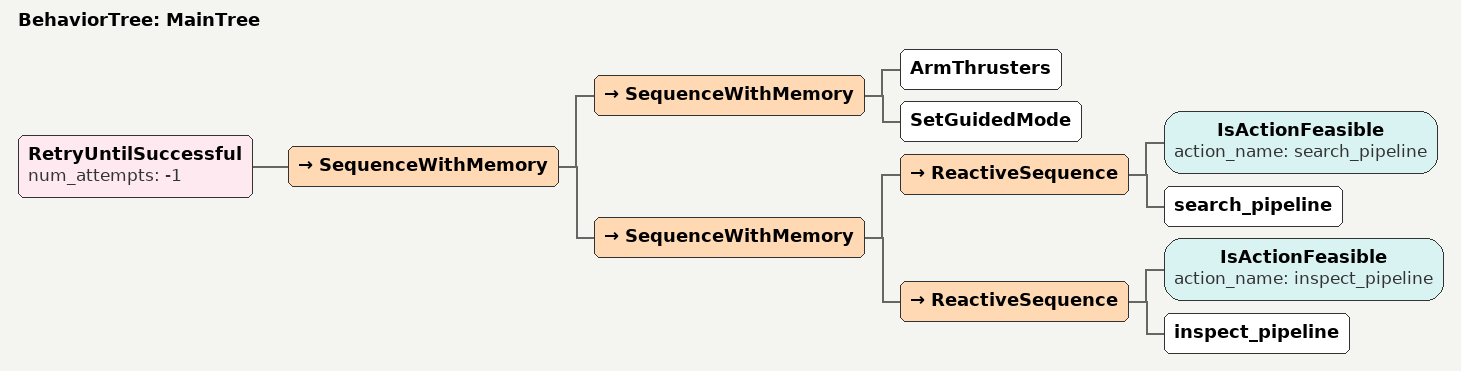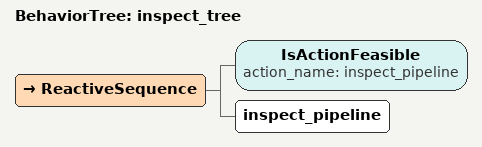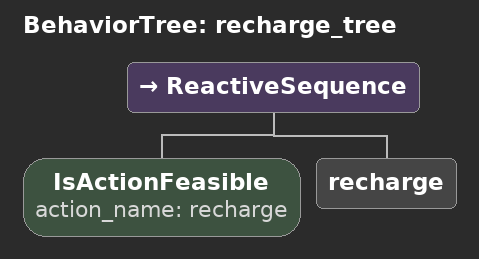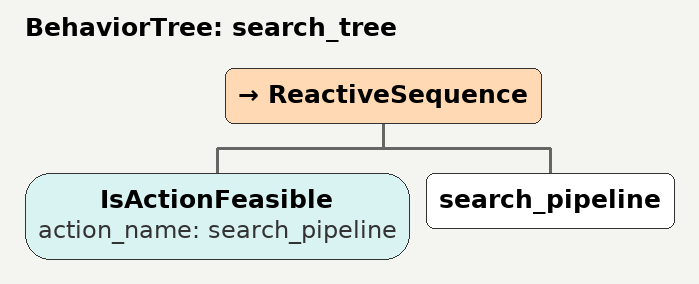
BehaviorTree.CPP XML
<?xml version="1.0" encoding="UTF-8"?>
<root BTCPP_format="4"
      main_tree_to_execute="MainTree">
  <BehaviorTree ID="MainTree">
    <RetryUntilSuccessful num_attempts="-1">
      <SequenceWithMemory>
        <SequenceWithMemory>
          <ArmThrusters/>
          <SetGuidedMode/>
        </SequenceWithMemory>
        <SequenceWithMemory>
          <ReactiveSequence>
            <IsActionFeasible action_name="search_pipeline"/>
            <search_pipeline/>
          </ReactiveSequence>
          <ReactiveSequence>
            <IsActionFeasible action_name="inspect_pipeline"/>
            <inspect_pipeline/>
          </ReactiveSequence>
        </SequenceWithMemory>
      </SequenceWithMemory>
    </RetryUntilSuccessful>
  </BehaviorTree>

  <BehaviorTree ID="inspect_tree">
    <ReactiveSequence>
      <IsActionFeasible action_name="inspect_pipeline"/>
      <inspect_pipeline/>
    </ReactiveSequence>
  </BehaviorTree>

  <BehaviorTree ID="recharge_tree">
    <ReactiveSequence>
      <IsActionFeasible action_name="recharge"/>
      <recharge/>
    </ReactiveSequence>
  </BehaviorTree>

  <BehaviorTree ID="search_tree">
    <ReactiveSequence>
      <IsActionFeasible action_name="search_pipeline"/>
      <search_pipeline/>
    </ReactiveSequence>
  </BehaviorTree>

</root>
